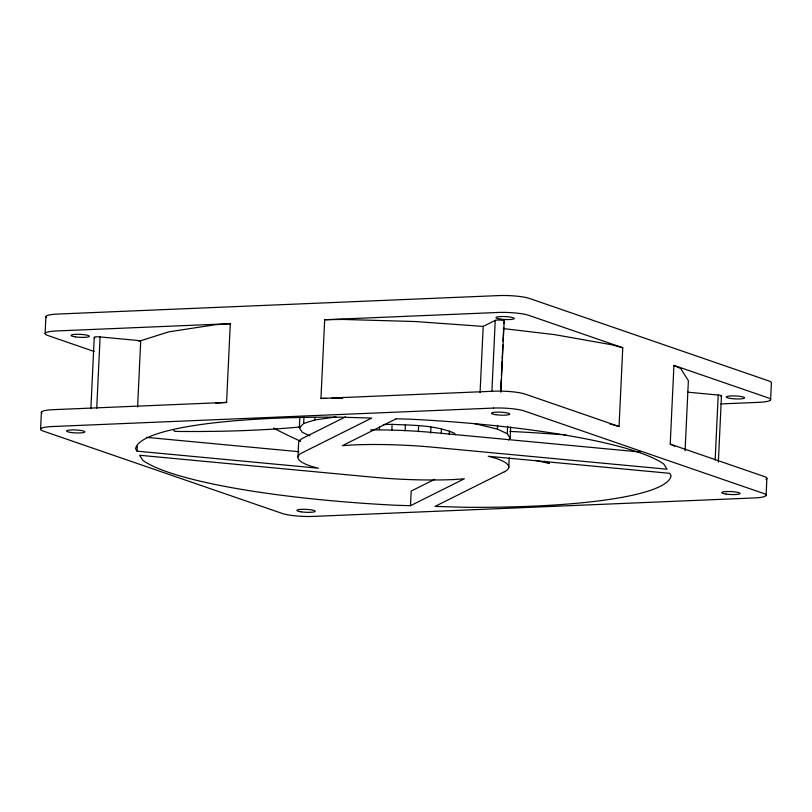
<?xml version="1.0" encoding="UTF-8"?>
<svg xmlns="http://www.w3.org/2000/svg" width="812" height="812" viewBox="0 0 812 812"><rect width="100%" height="100%" fill="white"/><g stroke="black" fill="none" stroke-linecap="round" stroke-linejoin="round"><path stroke-width="1.22" d="M40.6 429.132L41.392 412.263M45.107 333.529L45.908 316.66M90.883 408.588L94.243 337.345M96.74 408.162L100.099 336.929L140.709 340.746L137.593 406.985M137.086 451.167L135.584 448.782A268.143 43.33 2.7 0 1 340.989 417.185L371.663 418.078L302.277 452.741A105.55 17.052 2.7 0 0 310.661 466.118L318.456 468.219L137.086 451.167L137.309 446.295M215.87 403.178L226.578 402.407L230.293 323.673L57.033 330.931A22.817 3.684 2.7 0 0 47.857 335.508L94.222 351.494M297.953 456.943L298.643 442.317A105.55 17.052 2.7 0 1 302.967 438.115L345.496 416.871M309.849 435.851L302.196 432.258L299.334 427.701L299.811 417.632M299.334 427.701L303.658 423.488L303.952 417.246M303.658 423.488L314.863 419.936L314.985 417.48M325.713 398.377L320.953 398.459L324.668 319.725L497.929 312.468A22.817 3.684 2.7 0 1 528.835 315.371L622.763 347.739L619.048 426.483L610.066 424.067M379.427 429.467L379.549 427.031M391.81 430.462L392.094 424.361C412.943 425.336 434.917 424.97 454.436 433.232L455.491 434.714M405.107 430.817L405.391 424.717M410.496 505.693L464.342 478.786L453.593 479.557A105.55 17.052 2.7 0 1 373.337 477.233L139.644 455.258L142.851 460.374A268.143 43.33 2.7 0 0 396.165 505.277L410.496 505.693L411.187 491.067L434.745 479.303M418.353 431.73L418.647 425.64M430.664 433.151L430.949 427.061M441.231 433.76L441.464 428.888M449.3 434.643L449.472 430.989M480.065 392.643L483.191 326.404L495.249 320.385A4.567 0.741 2.7 0 1 500.913 320.141A4.567 0.741 2.7 0 1 503.988 321.207L503.866 323.704M491.889 391.617L495.249 320.385M508.393 439.972L510.119 438.297L507.267 433.73L497.411 429.112L497.594 425.366M500.689 391.191L501.217 379.945M501.4 376.2L502.1 361.198M502.222 358.701L502.872 344.948M503.044 341.202L503.694 327.449M500.811 392.257L504.171 321.024M507.267 433.73L507.612 426.259M508.738 467.539L509.205 457.785M510.119 438.297L510.657 426.97M674.772 446.255L670.215 444.113L673.93 365.38L767.858 397.748A22.817 3.684 2.7 0 1 758.682 402.336L720.823 403.919M685.074 450.721L688.383 380.737L680.771 368.587L673.93 365.38M715.149 460.028L718.204 395.038L687.439 392.145M718.346 462.15L721.472 395.911M766.092 495.34L766.893 478.471M770.608 399.737L771.4 382.868A22.817 3.684 2.7 0 0 768.649 380.879L529.627 298.501A22.817 3.684 2.7 0 0 498.72 295.588L57.825 314.051A22.817 3.684 2.7 0 0 46.528 317.644M138.842 341.344L168.683 331.875L214.815 324.78L230.293 323.673M314.863 419.936L335.914 417.003M226.578 402.407L53.318 409.664A22.817 3.684 2.7 0 0 42.011 413.247M320.953 398.459L494.214 391.201A22.817 3.684 2.7 0 1 525.12 394.104L619.048 426.483M383.396 424.524L392.094 424.361M324.668 319.725L342.522 319.431L415.379 321.542L483.191 326.404M331.672 398.286L342.573 398.276M640.1 452L434.044 432.623A105.55 17.052 2.7 0 0 370.668 429.883M146.586 437.374L298.999 451.705M503.217 328.566L554.637 334.635L611.537 344.724L622.763 347.739M474.127 423.499L497.411 429.112M670.215 444.113L764.143 476.492A22.817 3.684 2.7 0 1 765.96 479.384M300.521 426.909A275.369 44.498 2.7 0 1 174.793 431.395A311.859 157.152 2.9 0 1 173.26 429.589M509.936 431.416A275.369 44.498 2.7 0 1 561.336 434.674M563.701 434.856A275.369 44.498 2.7 0 1 566.055 435.049M535.473 460.363A280.82 87.249 24.5 0 0 549.45 463.419A270.731 43.757 2.7 0 0 544.547 461.226M94.791 337.741A4.567 0.741 2.7 0 1 95.258 336.95A4.567 0.741 2.7 0 1 100.099 336.929M718.204 395.038A4.567 0.741 2.7 0 1 720.792 396.246M300.775 441.292A282.749 141.339 12.4 0 1 273.634 428.117M396.205 418.789L342.349 445.686L353.098 444.925A105.55 17.052 2.7 0 1 433.354 447.25L667.048 469.214L663.84 464.099A268.143 43.33 2.7 0 0 410.527 419.205L396.205 418.789M504.425 471.742L435.039 506.404L465.712 507.297A268.143 43.33 2.7 0 0 671.108 475.7L669.616 473.315L488.235 456.263L496.041 458.354A105.55 17.052 2.7 0 1 504.425 471.742M493.422 408.071L52.526 426.533A22.817 3.684 2.7 0 0 43.351 431.121L282.373 513.499A22.817 3.684 2.7 0 0 313.28 516.412L754.175 497.949A22.817 3.684 2.7 0 0 763.351 493.361L524.329 410.984A22.817 3.684 2.7 0 0 493.422 408.071M75.455 336.878A9.125 1.472 2.7 0 0 89.34 336.29A9.125 1.472 2.7 0 0 75.881 334.341A9.125 1.472 2.7 0 0 75.455 336.878M70.948 432.481A9.125 1.472 2.7 0 0 84.834 431.903A9.125 1.472 2.7 0 0 71.375 429.944A9.125 1.472 2.7 0 0 70.948 432.481M301.313 511.864A9.125 1.472 2.7 0 0 315.198 511.286A9.125 1.472 2.7 0 0 301.739 509.327A9.125 1.472 2.7 0 0 301.313 511.864M500.354 319.086A9.125 1.472 2.7 0 0 514.24 318.497A9.125 1.472 2.7 0 0 500.781 316.548A9.125 1.472 2.7 0 0 500.354 319.086M495.848 414.688A9.125 1.472 2.7 0 0 509.733 414.11A9.125 1.472 2.7 0 0 496.264 412.151A9.125 1.472 2.7 0 0 495.848 414.688M730.688 398.469A9.125 1.472 2.7 0 0 744.574 397.89A9.125 1.472 2.7 0 0 731.104 395.931A9.125 1.472 2.7 0 0 730.688 398.469M726.172 494.082A9.125 1.472 2.7 0 0 740.057 493.493A9.125 1.472 2.7 0 0 726.598 491.544A9.125 1.472 2.7 0 0 726.172 494.082"/></g></svg>
